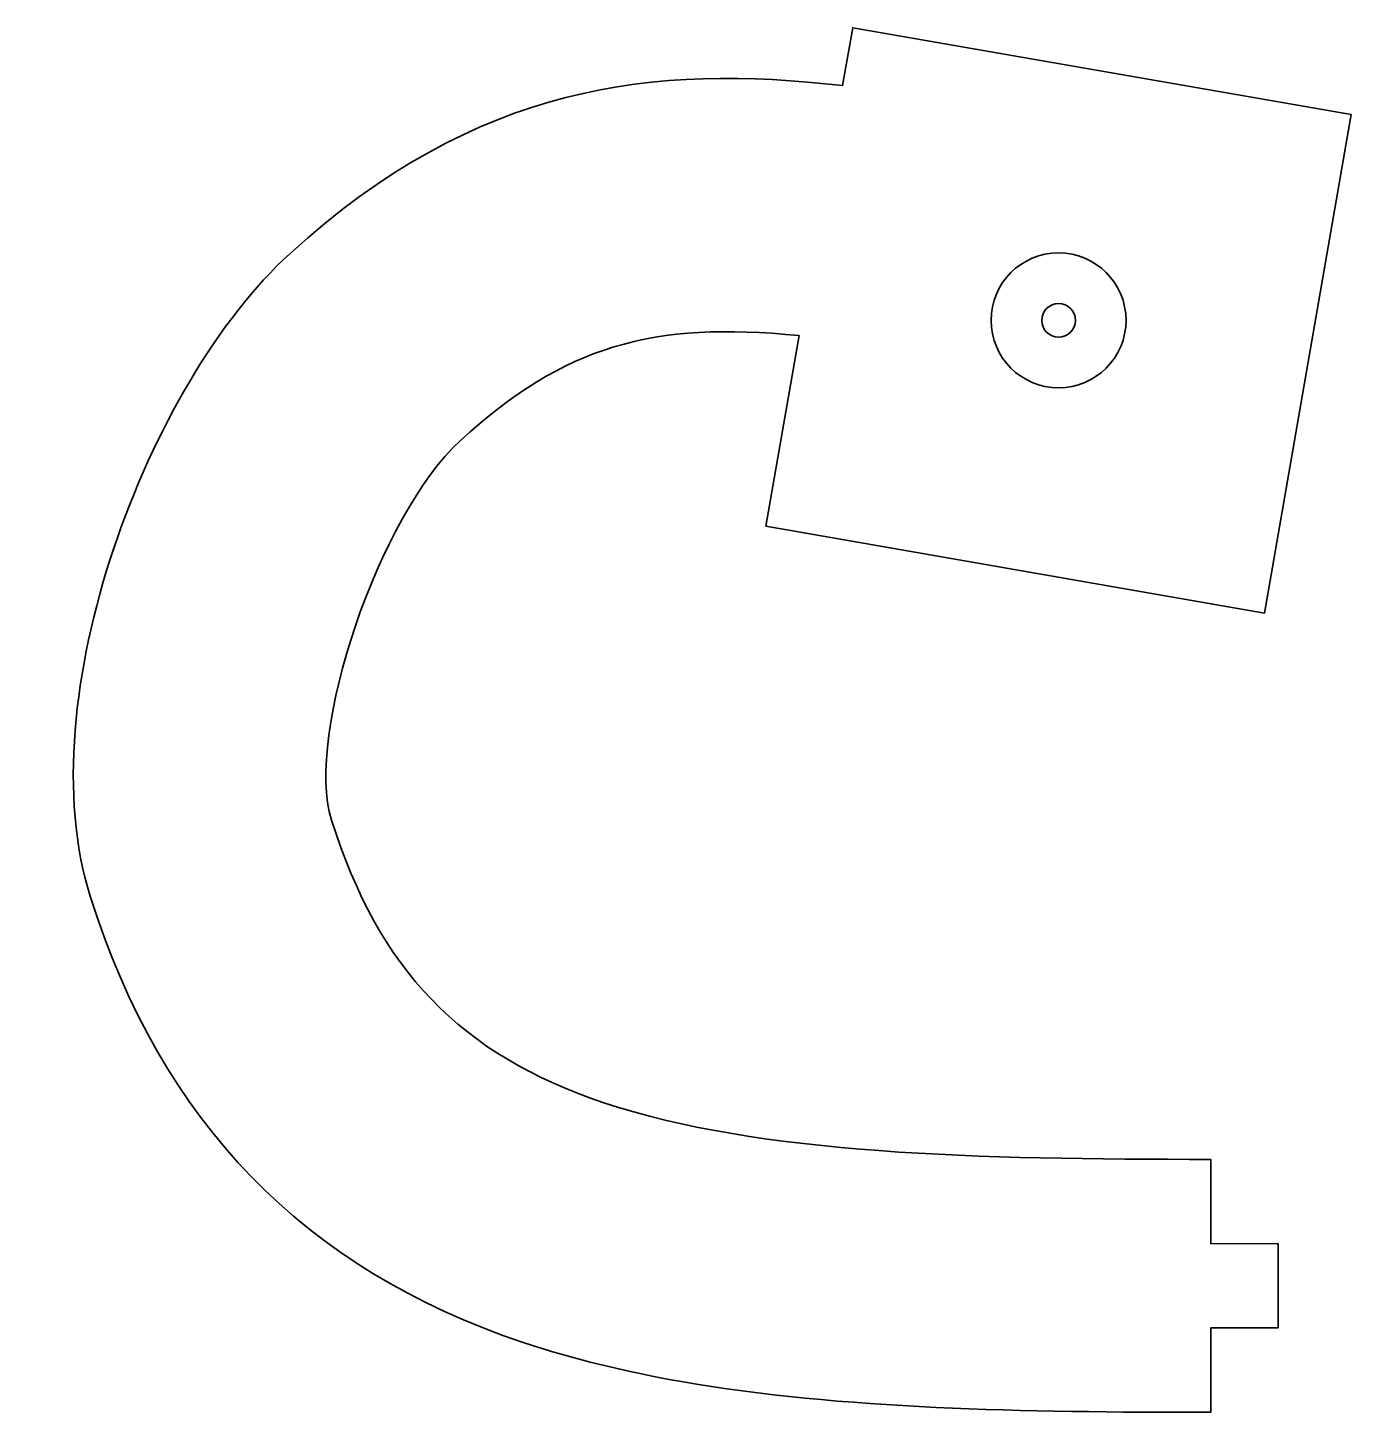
# Model space of a CAD drawing. Header units: inches. Extents: x 65.8 to 144.3, y -189.2 to -107.1.
import ezdxf

# ---------------------------------------------------------------- set-up
doc = ezdxf.new("R2010")
doc.units = ezdxf.units.IN
doc.header["$MEASUREMENT"] = 0
doc.layers.add('Layer 1', color=7, linetype='Continuous')

# ---------------------------------------------------------------- blocks, each defined once
blk = doc.blocks.new('block 2')
at = {"layer": 'Layer 1', "color": 250, "lineweight": 35}
for points, knots in [([(135.93, -179.246), (135.93, -179.246), (139.92, -179.241), (139.92, -179.241), (139.92, -179.241), (139.925, -184.24), (139.925, -184.24), (139.925, -184.24), (135.928, -184.244), (135.928, -184.244), (135.928, -184.244), (135.929, -189.243), (135.929, -189.243), (124.816, -189.244), (114.032, -189.071), (104.547, -187.419), (101.252, -186.843), (98.119, -186.088), (95.179, -185.103), (82.147, -180.731), (73.749, -172.075), (69.506, -158.642), (65.797, -146.898), (72.947, -128.194), (81.336, -120.541), (92.431, -110.416), (102.961, -109.301), (114.11, -110.574), (114.11, -110.574), (114.709, -107.141), (114.709, -107.141), (114.709, -107.141), (144.263, -112.294), (144.263, -112.294), (144.263, -112.294), (139.11, -141.851), (139.11, -141.851), (139.11, -141.851), (109.556, -136.695), (109.556, -136.695), (109.556, -136.695), (111.528, -125.397), (111.528, -125.397), (102.835, -124.545), (97.65, -125.961), (91.447, -131.622), (86.632, -136.012), (82.207, -149.051), (83.81, -154.123), (86.62, -163.021), (91.447, -168.029), (99.952, -170.885), (109.209, -173.988), (122.251, -174.246), (135.928, -174.247), (135.928, -174.247), (135.93, -179.246), (135.93, -179.246)], [0, 0, 0, 0, 1, 1, 1, 2, 2, 2, 3, 3, 3, 4, 4, 4, 5, 5, 5, 6, 6, 6, 7, 7, 7, 8, 8, 8, 9, 9, 9, 10, 10, 10, 11, 11, 11, 12, 12, 12, 13, 13, 13, 14, 14, 14, 15, 15, 15, 16, 16, 16, 17, 17, 17, 18, 18, 18, 19, 19, 19, 19]), ([(130.909, -124.494), (130.909, -126.704), (129.119, -128.494), (126.91, -128.494), (124.701, -128.494), (122.91, -126.704), (122.91, -124.494), (122.91, -122.285), (124.701, -120.494), (126.91, -120.494), (129.119, -120.494), (130.909, -122.285), (130.909, -124.494)], [0, 0, 0, 0, 1, 1, 1, 2, 2, 2, 3, 3, 3, 4, 4, 4, 4])]:
    blk.add_open_spline(points, degree=3, knots=knots, dxfattribs=at)

msp = doc.modelspace()

# ---------------------------------------------------------------- linework, layer by layer
at = {"layer": 'Layer 1', "color": 250, "lineweight": 35}
msp.add_open_spline([(125.91, -124.494), (125.91, -125.046), (126.358, -125.494), (126.91, -125.494), (127.462, -125.494), (127.91, -125.046), (127.91, -124.494), (127.91, -123.942), (127.462, -123.494), (126.91, -123.494), (126.358, -123.494), (125.91, -123.942), (125.91, -124.494)], degree=3, knots=[0, 0, 0, 0, 1, 1, 1, 2, 2, 2, 3, 3, 3, 4, 4, 4, 4], dxfattribs=at)

# ---------------------------------------------------------------- block references
at = {"layer": 'Layer 1'}
msp.add_blockref('block 2', (0, 0), dxfattribs=at)

doc.saveas('drawing.dxf')
